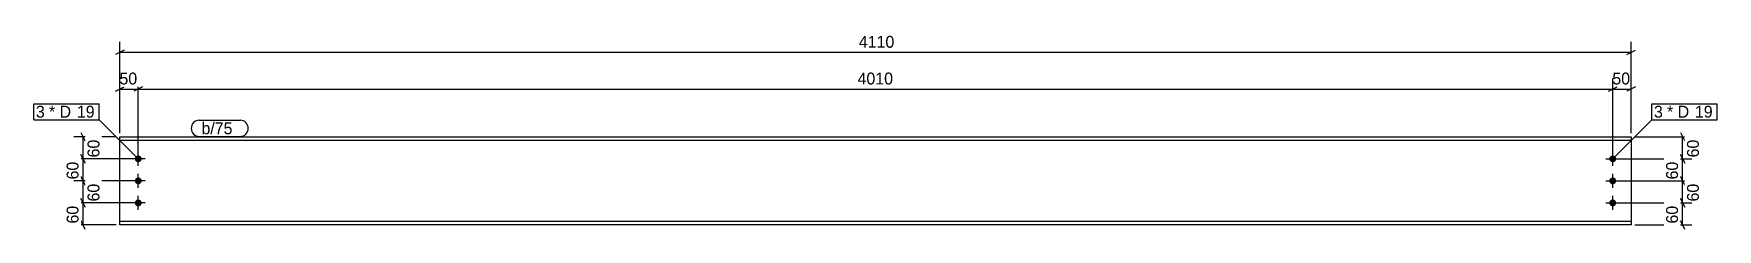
# Model space of a CAD drawing. Header units: millimetres. Extents: x 32 to 4611, y 32 to 565.
import ezdxf

# ---------------------------------------------------------------- set-up
doc = ezdxf.new("R2010")
doc.units = ezdxf.units.MM
doc.styles.add('Comic Sans MS', font='COMIC.TTF', dxfattribs={"height": 0.2})

msp = doc.modelspace()

# ---------------------------------------------------------------- hatches: boundary and pattern name
at = {"linetype": 'Continuous'}
for points in [[(306.9, 224, -1), (325.9, 224, -1)], [(4317, 224, -1), (4336, 224, -1)], [(306.9, 164, -1), (325.9, 164, -1)], [(4317, 164, -1), (4336, 164, -1)], [(306.9, 104, -1), (325.9, 104, -1)], [(4317, 104, -1), (4336, 104, -1)]]:
    msp.add_hatch(color=3, dxfattribs=at).paths.add_polyline_path(points)

# ---------------------------------------------------------------- linework, layer by layer
at = {"color": 8, "linetype": 'Continuous'}
for p, q in [((278.4, 520), (254.4, 508)), ((266.4, 514), (4376.5, 514)), ((4364.5, 508), (4388.5, 520)), ((254.4, 408), (278.4, 420)), ((266.4, 294), (266.4, 442.4)), ((266.4, 414), (316.4, 414)), ((328.4, 420), (304.4, 408)), ((328.4, 420), (304.4, 408)), ((316.4, 234), (316.4, 442.4)), ((316.4, 234), (316.4, 442.4)), ((4314.5, 408), (4338.5, 420)), ((4326.5, 234), (4326.5, 442.4)), ((4326.5, 414), (4376.5, 414)), ((4388.5, 420), (4364.5, 408)), ((4376.5, 294), (4376.5, 442.4)), ((256.4, 284), (140.8, 284)), ((160.4, 296), (172.4, 272)), ((166.4, 224), (166.4, 284)), ((4386.5, 284), (4544.8, 284)), ((4510.4, 296), (4522.4, 272)), ((4516.4, 224), (4516.4, 284)), ((172.4, 212), (160.4, 236)), ((4522.4, 212), (4510.4, 236)), ((306.4, 224), (140.8, 224)), ((4336.5, 224), (4544.8, 224)), ((306.4, 164), (138, 164)), ((172.4, 152), (160.4, 176)), ((4336.5, 164), (4542, 164)), ((4522.4, 152), (4510.4, 176)), ((306.4, 104), (140.8, 104)), ((172.4, 92), (160.4, 116)), ((4336.5, 104), (4544.8, 104)), ((4522.4, 92), (4510.4, 116)), ((172.4, 32), (160.4, 56)), ((4522.4, 32), (4510.4, 56)), ((256.4, 44), (138, 44)), ((4386.5, 44), (4542, 44))]:
    msp.add_line(p, q, dxfattribs=at)
at = {"color": 7, "linetype": 'Continuous'}
for p, q in [((266.4, 44), (266.4, 284)), ((266.4, 284), (4376.5, 284)), ((4376.5, 284), (4376.5, 44)), ((4376.5, 274.2), (266.4, 274.2)), ((4376.5, 53.8), (266.4, 53.8)), ((4376.5, 44), (266.4, 44))]:
    msp.add_line(p, q, dxfattribs=at)
at = {"color": 3, "linetype": 'Continuous'}
for p, q in [((316.4, 205), (316.4, 243)), ((4326.5, 205), (4326.5, 243)), ((335.4, 224), (297.4, 224)), ((4307.5, 224), (4345.5, 224)), ((335.4, 164), (297.4, 164)), ((316.4, 145), (316.4, 183)), ((4307.5, 164), (4345.5, 164)), ((4326.5, 145), (4326.5, 183)), ((335.4, 104), (297.4, 104)), ((316.4, 85), (316.4, 123)), ((4307.5, 104), (4345.5, 104)), ((4326.5, 85), (4326.5, 123))]:
    msp.add_line(p, q, dxfattribs=at)

# ---------------------------------------------------------------- wipeouts: each hides what was drawn before it
at = {"color": 0}
for points in [[(64.1, 336.1), (64.1, 368.1), (38, 368.1), (38, 336.1)], [(4464.6, 336.1), (4464.6, 368.1), (4438.6, 368.1), (4438.6, 336.1)]]:
    msp.add_wipeout(points, dxfattribs=at)

# ---------------------------------------------------------------- next in the draw order: wipeouts: each hides what was drawn before it
for points in [[(2373.1, 520), (2373.1, 564.8), (2269.8, 564.8), (2269.8, 520)], [(4384, 420), (4384, 464.8), (4319, 464.8), (4319, 420)], [(64.1, 336.1), (64.1, 368.1), (38, 368.1), (38, 336.1)], [(4464.6, 336.1), (4464.6, 368.1), (4438.6, 368.1), (4438.6, 336.1)], [(587.7, 291), (587.7, 323), (488.4, 323), (488.4, 291)], [(217.2, 286.5), (172.4, 286.5), (172.4, 221.5), (217.2, 221.5)], [(4567.2, 286.5), (4522.4, 286.5), (4522.4, 221.5), (4567.2, 221.5)]]:
    msp.add_wipeout(points, dxfattribs=at)

# ---------------------------------------------------------------- next in the draw order: linework, layer by layer
at = {"color": 8, "linetype": 'Continuous'}
for p, q in [((4376.5, 294), (4376.5, 542.4)), ((316.4, 414), (4326.5, 414)), ((4314.5, 408), (4338.5, 420)), ((4326.5, 234), (4326.5, 442.4)), ((160.4, 236), (172.4, 212)), ((4510.4, 236), (4522.4, 212)), ((306.4, 224), (138, 224)), ((166.4, 164), (166.4, 224)), ((4336.5, 224), (4542, 224)), ((4516.4, 164), (4516.4, 224))]:
    msp.add_line(p, q, dxfattribs=at)
at = {"color": 7, "linetype": 'Continuous'}
for p, q in [((32, 330.1), (32, 374.1)), ((4432.6, 330.1), (4432.6, 374.1)), ((4326.5, 224), (4432.6, 330.1))]:
    msp.add_line(p, q, dxfattribs=at)

# ---------------------------------------------------------------- next in the draw order: texts
at = {"color": 3, "style": 'Comic Sans MS'}
for s, p in [('4110', (2276.2, 526.4)), ('50', (4325.4, 426.4))]:
    msp.add_text(s, height=32.38, dxfattribs=at).set_placement(p)
for p in [(210.8, 227.9), (4560.8, 227.9)]:
    msp.add_text('60', height=32.38, rotation=90.0002, dxfattribs=at).set_placement(p)

# ---------------------------------------------------------------- next in the draw order: wipeouts: each hides what was drawn before it
at = {"color": 0}
for points in [[(139.9, 336.1), (139.9, 368.1), (73.7, 368.1), (73.7, 336.1)], [(4540.4, 336.1), (4540.4, 368.1), (4474.2, 368.1), (4474.2, 336.1)], [(587.7, 291), (587.7, 323), (488.4, 323), (488.4, 291)]]:
    msp.add_wipeout(points, dxfattribs=at)

# ---------------------------------------------------------------- next in the draw order: linework, layer by layer
at = {"color": 7, "linetype": 'Continuous'}
for p, q in [((482.4, 329), (593.7, 329)), ((482.4, 285), (593.7, 285))]:
    msp.add_line(p, q, dxfattribs=at)
for centre, start, end in [((482.4, 307), 90, 270), ((593.7, 307), 270, 90)]:
    msp.add_arc(centre, 22, start, end, dxfattribs=at)

# ---------------------------------------------------------------- next in the draw order: texts
at = {"color": 3, "style": 'Comic Sans MS'}
msp.add_text('b/75', height=32.38, dxfattribs=at).set_placement((488.4, 291))

# ---------------------------------------------------------------- next in the draw order: wipeouts: each hides what was drawn before it
at = {"color": 0}
for points in [[(323.9, 420), (323.9, 464.8), (258.9, 464.8), (258.9, 420)], [(2376.6, 420), (2376.6, 464.8), (2266.3, 464.8), (2266.3, 420)], [(139.9, 336.1), (139.9, 368.1), (73.7, 368.1), (73.7, 336.1)], [(4540.4, 336.1), (4540.4, 368.1), (4474.2, 368.1), (4474.2, 336.1)], [(160.4, 226.5), (115.6, 226.5), (115.6, 161.5), (160.4, 161.5)], [(4510.4, 226.5), (4465.6, 226.5), (4465.6, 161.5), (4510.4, 161.5)]]:
    msp.add_wipeout(points, dxfattribs=at)

# ---------------------------------------------------------------- next in the draw order: linework, layer by layer
at = {"color": 8, "linetype": 'Continuous'}
for p, q in [((266.4, 294), (266.4, 542.4)), ((306.4, 164), (140.8, 164)), ((160.4, 176), (172.4, 152)), ((166.4, 104), (166.4, 164)), ((4336.5, 164), (4544.8, 164)), ((4510.4, 176), (4522.4, 152)), ((4516.4, 104), (4516.4, 164))]:
    msp.add_line(p, q, dxfattribs=at)

# ---------------------------------------------------------------- next in the draw order: texts
at = {"color": 3, "style": 'Comic Sans MS'}
for s, height, p in [('50', 32.38, (265.3, 426.4)), ('4010', 32.38, (2272.7, 426.4)), ('3', 32.4, (38, 336.1)), ('3', 32.4, (4438.6, 336.1))]:
    msp.add_text(s, height=height, dxfattribs=at).set_placement(p)
for p in [(154, 167.9), (4504, 167.9)]:
    msp.add_text('60', height=32.38, rotation=90.0002, dxfattribs=at).set_placement(p)

# ---------------------------------------------------------------- next in the draw order: wipeouts: each hides what was drawn before it
at = {"color": 0}
for points in [[(194.7, 336.1), (194.7, 368.1), (149.5, 368.1), (149.5, 336.1)], [(4595.3, 336.1), (4595.3, 368.1), (4550, 368.1), (4550, 336.1)]]:
    msp.add_wipeout(points, dxfattribs=at)

# ---------------------------------------------------------------- next in the draw order: wipeouts: each hides what was drawn before it
for points in [[(194.7, 336.1), (194.7, 368.1), (149.5, 368.1), (149.5, 336.1)], [(4595.3, 336.1), (4595.3, 368.1), (4550, 368.1), (4550, 336.1)], [(217.2, 166.5), (172.4, 166.5), (172.4, 101.5), (217.2, 101.5)], [(4567.2, 166.5), (4522.4, 166.5), (4522.4, 101.5), (4567.2, 101.5)]]:
    msp.add_wipeout(points, dxfattribs=at)

# ---------------------------------------------------------------- next in the draw order: linework, layer by layer
at = {"color": 7, "linetype": 'Continuous'}
for p, q in [((32, 374.1), (210.3, 374.1)), ((210.3, 330.1), (210.3, 374.1)), ((4432.6, 374.1), (4610.9, 374.1)), ((4610.9, 330.1), (4610.9, 374.1)), ((32, 330.1), (210.3, 330.1)), ((316.4, 224), (210.3, 330.1)), ((4432.6, 330.1), (4610.9, 330.1))]:
    msp.add_line(p, q, dxfattribs=at)
at = {"color": 8, "linetype": 'Continuous'}
for p, q in [((306.4, 104), (138, 104)), ((160.4, 116), (172.4, 92)), ((166.4, 44), (166.4, 104)), ((4336.5, 104), (4542, 104)), ((4510.4, 116), (4522.4, 92)), ((4516.4, 44), (4516.4, 104))]:
    msp.add_line(p, q, dxfattribs=at)

# ---------------------------------------------------------------- next in the draw order: texts
at = {"color": 3, "style": 'Comic Sans MS'}
for s, p in [('* D', (73.7, 336.1)), ('19', (149.5, 336.1)), ('* D', (4474.2, 336.1)), ('19', (4550, 336.1))]:
    msp.add_text(s, height=32.38, dxfattribs=at).set_placement(p)
for p in [(210.8, 107.9), (4560.8, 107.9)]:
    msp.add_text('60', height=32.38, rotation=90.0002, dxfattribs=at).set_placement(p)

# ---------------------------------------------------------------- next in the draw order: wipeouts: each hides what was drawn before it
at = {"color": 0}
for points in [[(160.4, 106.5), (115.6, 106.5), (115.6, 41.5), (160.4, 41.5)], [(4510.4, 106.5), (4465.6, 106.5), (4465.6, 41.5), (4510.4, 41.5)]]:
    msp.add_wipeout(points, dxfattribs=at)

# ---------------------------------------------------------------- next in the draw order: texts
at = {"color": 3, "style": 'Comic Sans MS'}
for p in [(154, 47.9), (4504, 47.9)]:
    msp.add_text('60', height=32.38, rotation=90.0002, dxfattribs=at).set_placement(p)

doc.saveas('drawing.dxf')
